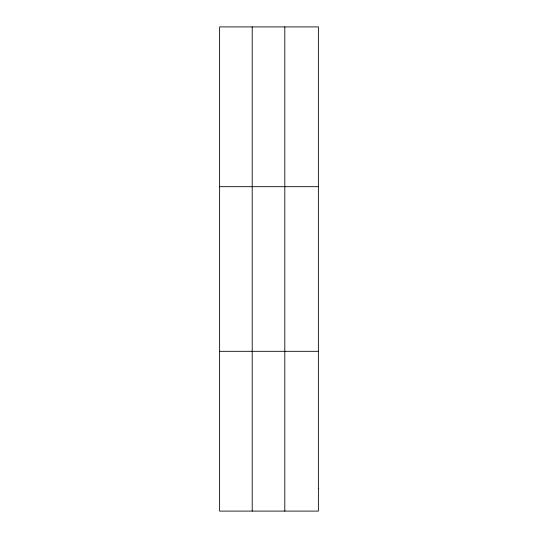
<?xml version="1.0" encoding="UTF-8"?>
<svg xmlns="http://www.w3.org/2000/svg" width="538" height="538" viewBox="0 0 538 538"><rect width="100%" height="100%" fill="white"/><g stroke="black" fill="none" stroke-linecap="round" stroke-linejoin="round"><path stroke-width="0.81" d="M252.208 511.1L252.208 26.9M284.804 511.1L284.804 26.9M219.618 186.686L318.382 186.686M219.618 351.314L318.382 351.314M318.382 488.275L318.382 511.1L219.618 511.1L219.618 26.9L318.382 26.9L318.382 488.275"/></g></svg>
